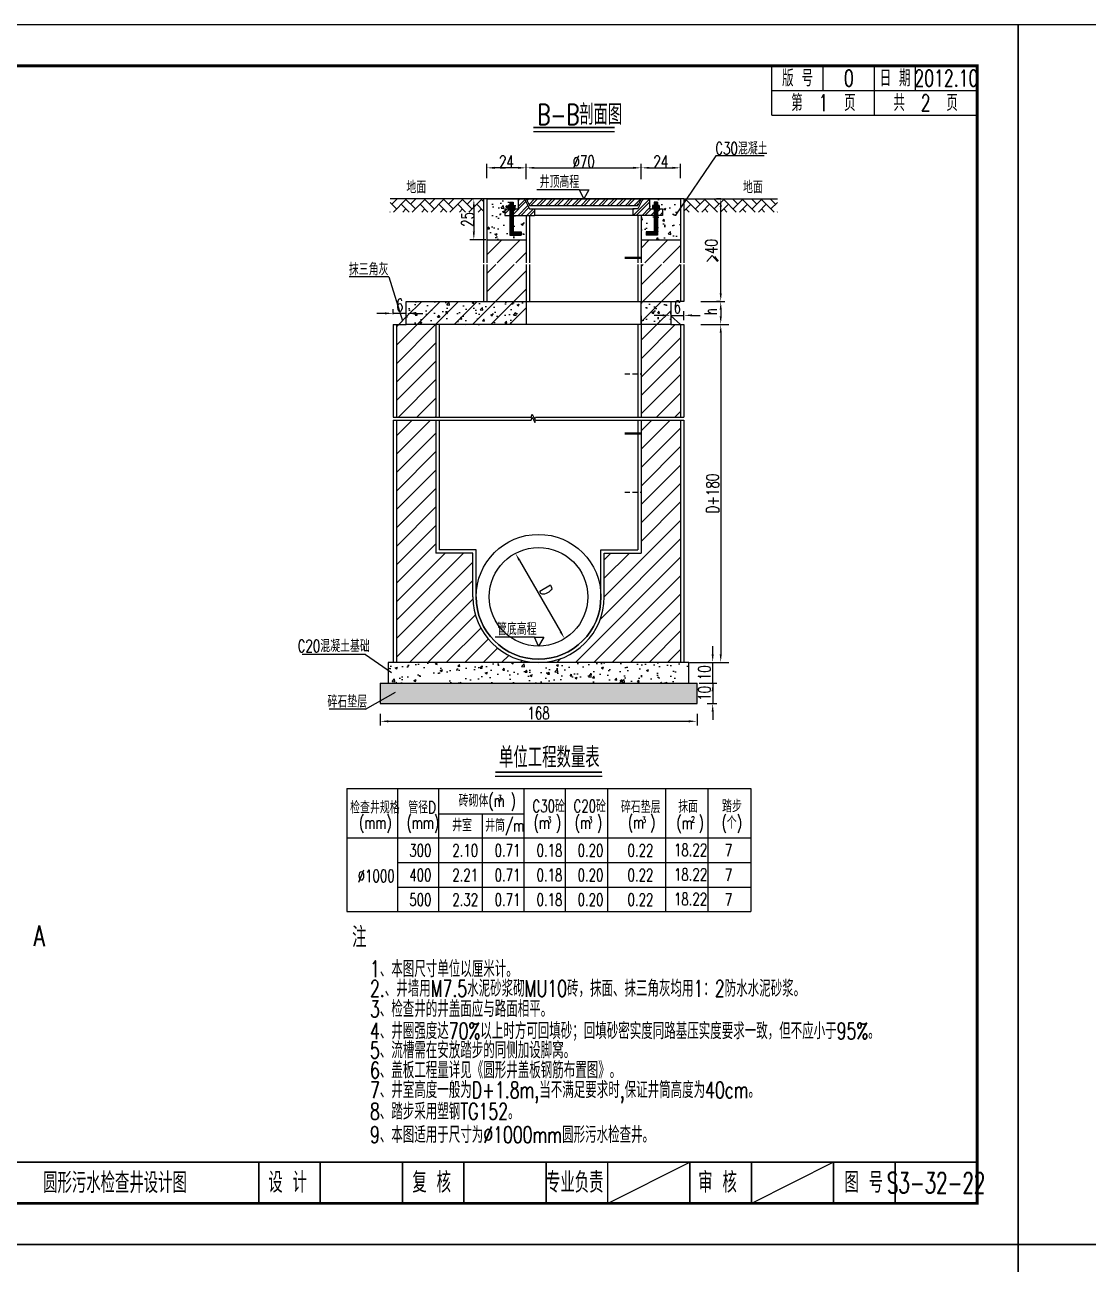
# Model space of a CAD drawing. Extents: x 5781 to 12795, y 1434 to 2653.
# Drawn here: x 8377.8 to 8636.8, y 2089.3 to 2391.2 of the extents above; entities that cross this region are included whole.
import ezdxf
from ezdxf.enums import TextEntityAlignment as Align

# ---------------------------------------------------------------- set-up
doc = ezdxf.new("R2010")
doc.units = 0
doc.header["$LTSCALE"] = 5
doc.linetypes.add('HIDDEN', pattern=[0.375, 0.25, -0.125])
doc.layers.get('0').update_dxf_attribs({"linetype": 'CONTINUOUS'})
for name, color, linetype in [('图框', 7, 'CONTINUOUS'), ('填充', 8, 'CONTINUOUS'), ('尺寸标注', 4, 'CONTINUOUS'), ('文字', 7, 'CONTINUOUS'), ('文字字符', 7, 'CONTINUOUS'), ('结构', 7, 'CONTINUOUS'), ('结构1', 1, 'CONTINUOUS'), ('结构2', 7, 'CONTINUOUS'), ('钢筋', 1, 'CONTINUOUS'), ('钢筋2', 3, 'CONTINUOUS')]:
    doc.layers.add(name, color=color, linetype=linetype)
doc.styles.get("Standard").update_dxf_attribs({"font": 'simplex1.shx', "width": 0.7, "bigfont": 'hztxt.shx'})
pattern_1 = [(45, (6989.491, 2782.9703), (-2.245064, 2.245064), [])]
pattern_2 = [(50, (6989.491, 2782.9703), (5.46554, -0.478173), [0.5715, -6.2865]), (355, (6989.491, 2782.97), (-1.057285, 5.7317), [0.4572, -5.0292]), (100.451, (6989.9465, 2782.9304), (4.408275, 5.2535), [0.4857, -5.3427]), (46.1842, (6989.491, 2784.494), (8.13237, -1.26127), [0.85725, -9.42975]), (96.6356, (6990.169, 2784.389), (7.122127, 7.422767), [0.72855, -8.01405]), (351.184, (6989.491, 2784.494), (7.12214, 7.422754), [0.6858, -7.5438]), (21, (6990.253, 2784.1133), (4.548446, -3.067966), [0.5715, -6.2865]), (326, (6990.253, 2784.113), (1.85406, 5.525639), [0.4572, -5.0292]), (71.4514, (6990.632, 2783.8576), (6.402495, 2.457686), [0.4857, -5.3427]), (37.5, (6989.491, 2782.9703), (0.092658, 2.5366512), [0, -4.96824, 0, -5.1054, 0, -5.04825]), (7.5, (6989.491, 2782.9703), (2.00459, 3.0054172), [0, -2.91084, 0, -4.85394, 0, -1.92405]), (327.5, (6987.7917, 2782.9703), (4.0677179, -0.1718623), [0, -1.905, 0, -5.9436, 0, -7.8867]), (317.5, (6987.0297, 2782.9703), (4.4438754, 0.762795), [0, -2.4765, 0, -3.94716, 0, -5.6007])]

# ---------------------------------------------------------------- blocks, each defined once
blk = doc.blocks.new('series')
at = {"width": 0.75}
for tag, height, p in [('页码', 4, (-35, -19)), ('图名', 5, (-220, -282)), ('图号', 5, (-20, -282))]:
    blk.add_attdef(tag, text='', height=height, dxfattribs=at).set_placement(p, align=Align.MIDDLE_CENTER)
blk = doc.blocks.new('DIM')
at = {"layer": '尺寸标注'}
blk.add_solid([(-1, -0.125), (-1, 0.125), (0, 0)], dxfattribs=at)
blk = doc.blocks.new('123')
at = {"layer": '图框'}
blk.add_lwpolyline([(6201.38, 2092.12), (6201.38, 2389.12), (5781.38, 2389.12), (5781.38, 2092.12)], close=True, dxfattribs=at)

msp = doc.modelspace()

# ---------------------------------------------------------------- hatches: boundary and pattern name
at = {"layer": '填充'}
h = msp.add_hatch(dxfattribs=at)
h.set_pattern_fill('AR-HBONE', color=8, scale=0.016, style=0)
h.set_pattern_definition([(45, (8761.4668, 2140.5614), (2e-16, 2.2989456), [4.8768, -1.6256]), (135, (8762.6162, 2141.7109), (2e-16, 2.2989456), [4.8768, -1.6256])])
h.paths.add_polyline_path([(8489.5559, 2348.764), (8466.7899, 2348.764), (8466.7899, 2345.564), (8489.5559, 2345.564)])
h = msp.add_hatch(dxfattribs=at)
h.set_pattern_fill('AR-CONC', color=8, scale=0.03, style=0)
h.set_pattern_definition(pattern_2)
h.paths.add_polyline_path([(8490.3559, 2338.7647), (8499.9559, 2338.7647), (8499.9559, 2344.7647), (8496.7559, 2344.7647), (8496.7559, 2340.7647), (8498.7559, 2340.7647), (8498.7559, 2339.9647), (8495.9559, 2339.9647), (8495.9559, 2344.7647), (8494.7559, 2344.7647), (8494.7559, 2346.3647), (8495.5559, 2346.3647), (8495.5559, 2347.1647), (8495.9559, 2347.1647), (8495.9559, 2347.9647), (8496.7559, 2347.9647), (8496.7559, 2347.1647), (8497.1559, 2347.1647), (8497.1559, 2346.3647), (8497.9559, 2346.3647), (8497.9559, 2348.764), (8490.3559, 2348.764)])
h.paths.add_polyline_path([(8537.5559, 2348.764), (8529.9559, 2348.764), (8529.9559, 2346.3647), (8530.7559, 2346.3647), (8530.7559, 2347.1647), (8531.1559, 2347.1647), (8531.1559, 2347.9647), (8531.9559, 2347.9647), (8531.9559, 2347.1647), (8532.3559, 2347.1647), (8532.3559, 2346.3647), (8533.1559, 2346.3647), (8533.1559, 2344.7647), (8531.9559, 2344.7647), (8531.9559, 2339.9647), (8529.1559, 2339.9647), (8529.1559, 2340.7647), (8531.1559, 2340.7647), (8531.1559, 2344.7647), (8527.9559, 2344.7647), (8527.9559, 2338.7647), (8537.5559, 2338.7647)])
h = msp.add_hatch(dxfattribs=at)
h.set_pattern_fill('ANSI32', scale=0.16, style=0)
h.set_pattern_definition([(45, (8761.4668, 2159.9462), (-1.077631, 1.077631), []), (45, (8762.1852, 2159.9462), (-1.077631, 1.077631), [])])
h.paths.add_polyline_path([(8499.9559, 2348.7647), (8500.7559, 2347.1647), (8513.9559, 2347.1647), (8513.9559, 2348.7647)])
h.paths.add_polyline_path([(8527.1559, 2347.1647), (8527.9559, 2348.7647), (8513.9559, 2348.7647), (8513.9559, 2347.1647)])
h.paths.add_polyline_path([(8529.9559, 2346.3647), (8529.9559, 2348.7647), (8528.3543, 2348.7647), (8527.1543, 2346.3647), (8525.9559, 2346.3647), (8525.9559, 2344.7647), (8533.1559, 2344.7647), (8533.1559, 2346.3647)])
h.paths.add_polyline_path([(8501.9559, 2344.7647), (8501.9559, 2346.3647), (8500.7575, 2346.3647), (8499.5575, 2348.7647), (8497.9559, 2348.7647), (8497.9559, 2346.3647), (8494.7559, 2346.3647), (8494.7559, 2344.7647)])
h = msp.add_hatch(dxfattribs=at)
h.set_pattern_fill('AR-HBONE', color=8, scale=0.016, style=0)
h.set_pattern_definition([(135, (8266.445, 2140.5614), (-2e-16, 2.2989456), [4.8768, -1.6256]), (45, (8265.2955, 2141.7109), (-2e-16, 2.2989456), [4.8768, -1.6256])])
h.paths.add_polyline_path([(8538.3559, 2348.764), (8561.1218, 2348.764), (8561.1218, 2345.564), (8538.3559, 2345.564)])
h = msp.add_hatch(dxfattribs=at)
h.set_pattern_fill('AR-CONC', color=8, scale=0.03, style=0)
h.set_pattern_definition(pattern_2)
h.paths.add_polyline_path([(8470.7559, 2318.164), (8499.9559, 2318.164), (8499.9559, 2323.764), (8470.7559, 2323.764)])
h.paths.add_polyline_path([(8527.9559, 2318.164), (8535.1559, 2318.164), (8535.1559, 2323.764), (8527.9559, 2323.764)])
h = msp.add_hatch(dxfattribs=at)
h.set_pattern_fill('AR-CONC', color=8, scale=0.03, style=0)
h.set_pattern_definition(pattern_2)
h.paths.add_polyline_path([(8466.3559, 2230.8704), (8539.5559, 2230.8704), (8539.5559, 2235.8704), (8466.3559, 2235.8704)])
at = {"layer": '尺寸标注'}
h = msp.add_hatch(dxfattribs=at)
h.set_pattern_fill('ANSI31', color=8, style=0)
h.set_pattern_definition(pattern_1)
h.paths.add_polyline_path([(8490.3559, 2338.7647), (8490.3559, 2333.1767), (8499.9559, 2333.1767), (8499.9559, 2338.7647)])
h.paths.add_polyline_path([(8537.5559, 2333.1767), (8537.5559, 2338.7647), (8527.9559, 2338.7647), (8527.9559, 2333.1767)])
h.paths.add_polyline_path([(8535.1559, 2323.764), (8537.5559, 2323.764), (8537.5559, 2332.8021), (8527.9559, 2332.8021), (8527.9559, 2323.764)])
h.paths.add_polyline_path([(8499.9559, 2323.764), (8499.9559, 2332.8021), (8490.3559, 2332.8021), (8490.3559, 2323.764)])
h.paths.add_polyline_path([(8477.9559, 2318.164), (8470.7559, 2318.164), (8468.3559, 2318.164), (8468.3559, 2295.6144), (8477.9559, 2295.6144)])
h.paths.add_polyline_path([(8527.9559, 2295.6144), (8537.5559, 2295.6144), (8537.5559, 2318.164), (8535.1559, 2318.164), (8527.9559, 2318.164)])
h = msp.add_hatch(dxfattribs=at)
h.set_pattern_fill('ANSI31', color=8, style=0)
h.set_pattern_definition(pattern_1)
h.paths.add_polyline_path([(8470.7559, 2323.764), (8470.7559, 2318.164), (8499.9559, 2318.164), (8499.9559, 2323.764)])
h.paths.add_polyline_path([(8527.9559, 2323.764), (8527.9559, 2318.164), (8535.1559, 2318.164), (8535.1559, 2323.764)])
h = msp.add_hatch(dxfattribs=at)
h.set_pattern_fill('ANSI31', color=8, style=0)
h.set_pattern_definition([(45, (281.73, 0), (-2.245064, 2.245064), [])])
edge = h.paths.add_edge_path()
edge.add_line((8518.9559, 2262.4965), (8527.9559, 2262.4965))
edge.add_line((8527.9559, 2262.4965), (8527.9559, 2271.0704))
edge.add_line((8527.9559, 2271.0704), (8527.9559, 2294.8902))
edge.add_line((8527.9559, 2294.8902), (8537.5559, 2294.8902))
edge.add_line((8537.5559, 2294.8902), (8537.5559, 2235.8704))
edge.add_line((8537.5559, 2235.8704), (8468.3559, 2235.8704))
edge.add_line((8468.3559, 2235.8704), (8468.3559, 2294.8902))
edge.add_line((8468.3559, 2294.8902), (8477.9559, 2294.8902))
edge.add_line((8477.9559, 2294.8902), (8477.9559, 2271.0704))
edge.add_line((8477.9559, 2271.0704), (8477.9559, 2262.4965))
edge.add_line((8477.9559, 2262.4965), (8486.9559, 2262.4965))
edge.add_line((8486.9559, 2262.4965), (8486.9559, 2251.8704))
edge.add_arc((8502.9559, 2251.8704), 16, 180, 360)
edge.add_line((8518.9559, 2251.8704), (8518.9559, 2262.4965))
h = msp.add_hatch(dxfattribs=at)
h.set_pattern_fill('AR-SAND', color=8, scale=0.03, style=0)
h.set_pattern_definition([(37.5, (7543.4096, 1200.5204), (-0.0480009, 1.4682397), [0, -1.15824, 0, -1.2954, 0, -1.23825]), (7.5, (7543.4096, 1200.5204), (1.3485698, 2.1504753), [0, -0.62484, 0, -1.04394, 0, -0.40005]), (327.5, (7542.4723, 1200.5204), (2.3729771, 0.0043116), [0, -0.381, 0, -1.3716, 0, -1.7907]), (317.5, (7542.4723, 1200.5204), (2.2906694, 0.668788), [0, -0.1905, 0, -0.89916, 0, -1.0287])])
h.paths.add_polyline_path([(8464.3559, 2230.8704), (8464.3559, 2225.8704), (8541.5559, 2225.8704), (8541.5559, 2230.8704)])

# ---------------------------------------------------------------- linework, layer by layer
for p, q in [((8489.5559, 2348.764), (8466.7899, 2348.764)), ((8538.3559, 2348.764), (8561.1218, 2348.764)), ((8492.4042, 2208.1973), (8518.4548, 2208.1973))]:
    msp.add_line(p, q)
at = {"const_width": 0.4}
msp.add_lwpolyline([(8492.4042, 2209.1973), (8518.4548, 2209.1973)], dxfattribs=at)
at = {"layer": '图框'}
for p, q in [((8559.7937, 2369.1667), (8559.7937, 2381.1667)), ((8572.2937, 2375.1667), (8572.2937, 2381.1667)), ((8584.7937, 2375.1667), (8584.7937, 2381.1667)), ((8594.7937, 2375.1667), (8594.7937, 2381.1667)), ((8559.7937, 2375.1667), (8609.7937, 2375.1667)), ((8584.7937, 2369.1667), (8584.7937, 2375.1667)), ((8559.7937, 2369.1667), (8609.7937, 2369.1667)), ((8519.7937, 2104.1667), (8539.7937, 2114.1667)), ((8574.7937, 2114.1667), (8554.7937, 2104.1667))]:
    msp.add_line(p, q, dxfattribs=at)
for points, const_width in [([(8609.7937, 2381.1667), (8229.7937, 2381.1667), (8229.7937, 2104.1667), (8609.7937, 2104.1667), (8609.7937, 2381.1667)], 0.7), ([(8229.7937, 2114.1667), (8609.7937, 2114.1667)], 0.4), ([(8434.7937, 2104.1667), (8434.7937, 2114.1667)], 0.4), ([(8449.7937, 2104.1667), (8449.7937, 2114.1667)], 0.4), ([(8469.7937, 2104.1667), (8469.7937, 2114.1667)], 0.4), ([(8484.7937, 2104.1667), (8484.7937, 2114.1667)], 0.4), ([(8504.7937, 2104.1667), (8504.7937, 2114.1667)], 0.4), ([(8504.7937, 2104.1667), (8504.7937, 2114.1667)], 0.4), ([(8519.7937, 2104.1667), (8519.7937, 2114.1667)], 0.4), ([(8539.7937, 2104.1667), (8539.7937, 2114.1667)], 0.4), ([(8554.7937, 2104.1667), (8554.7937, 2114.1667)], 0.4), ([(8574.7937, 2104.1667), (8574.7937, 2114.1667)], 0.4), ([(8589.7937, 2104.1667), (8589.7937, 2114.1667)], 0.4)]:
    msp.add_lwpolyline(points, dxfattribs=dict(at, const_width=const_width))
at = {"layer": '尺寸标注', "color": 7}
msp.add_line((8501.7278, 2365.1515), (8521.4836, 2365.1515), dxfattribs=at)
at = {"layer": '尺寸标注'}
for p, q in [((8490.3559, 2353.7944), (8490.3559, 2357.3324)), ((8499.9559, 2353.5944), (8499.9559, 2357.3324)), ((8499.9562, 2353.7944), (8499.9562, 2357.3324)), ((8527.9559, 2353.5944), (8527.9559, 2357.3324)), ((8527.9559, 2353.7951), (8527.9559, 2357.3324)), ((8546.1359, 2359.2821), (8536.3025, 2344.7992)), ((8537.5559, 2353.7944), (8537.5559, 2357.3324)), ((8557.9329, 2359.2821), (8546.1359, 2359.2821)), ((8497.9562, 2356.3324), (8492.3559, 2356.3324)), ((8501.9559, 2356.3324), (8525.9559, 2356.3324)), ((8529.9559, 2356.3324), (8535.5559, 2356.3324)), ((8490.1559, 2348.764), (8486.1957, 2348.764)), ((8512.9488, 2350.9375), (8502.5456, 2350.9375)), ((8512.9488, 2350.9375), (8515.2176, 2350.9375)), ((8513.95, 2348.7775), (8512.9488, 2350.9375)), ((8515.2176, 2350.9375), (8513.95, 2348.7775)), ((8547.3758, 2348.764), (8546.3329, 2348.764)), ((8487.1957, 2346.764), (8487.1957, 2340.7647)), ((8547.3329, 2325.764), (8547.3329, 2346.764)), ((8490.1559, 2338.7647), (8486.1957, 2338.7647)), ((8545.8512, 2334.7695), (8546.7105, 2333.5843)), ((8466.4851, 2329.8229), (8456.8685, 2329.8229)), ((8466.4851, 2329.8229), (8469.8122, 2319.066)), ((8467.5559, 2320.664), (8467.5559, 2321.8947)), ((8470.7559, 2320.664), (8470.7559, 2321.8947)), ((8535.1559, 2320.664), (8535.1559, 2321.411)), ((8538.3559, 2319.247), (8538.3559, 2321.411)), ((8542.5158, 2323.764), (8548.3329, 2323.764)), ((8547.1329, 2323.764), (8546.3329, 2323.764)), ((8547.3329, 2321.764), (8547.3329, 2320.164)), ((8465.5559, 2320.8947), (8463.5559, 2320.8947)), ((8470.7559, 2320.8947), (8467.5559, 2320.8947)), ((8468.9102, 2318.164), (8470.7559, 2320.0097)), ((8472.7559, 2320.8947), (8474.7559, 2320.8947)), ((8533.1559, 2320.411), (8531.1559, 2320.411)), ((8535.1559, 2320.411), (8538.3559, 2320.411)), ((8535.1559, 2320.264), (8535.1559, 2318.164)), ((8537.5559, 2318.164), (8535.1559, 2320.264)), ((8540.3559, 2320.411), (8542.3559, 2320.411)), ((8542.5158, 2318.164), (8548.3329, 2318.164)), ((8542.5158, 2318.164), (8548.3329, 2318.164)), ((8547.4244, 2318.164), (8549.3329, 2318.164)), ((8547.3329, 2316.164), (8547.3329, 2237.8704)), ((8498.3122, 2260.7284), (8508.3053, 2243.4199)), ((8501.9543, 2242.0298), (8492.4006, 2242.0298)), ((8502.9555, 2239.8698), (8501.9543, 2242.0298)), ((8501.9543, 2242.0298), (8504.2232, 2242.0298)), ((8504.2232, 2242.0298), (8502.9555, 2239.8698)), ((8545.3773, 2237.8704), (8545.3773, 2239.8704)), ((8460.7965, 2237.8583), (8445.3761, 2237.8583)), ((8460.7965, 2237.8583), (8467.1743, 2233.3956)), ((8539.7559, 2235.8704), (8544.373, 2235.8704)), ((8539.7559, 2235.8704), (8544.373, 2235.8704)), ((8541.9601, 2235.8704), (8546.3773, 2235.8704)), ((8542.0559, 2235.8704), (8546.3773, 2235.8704)), ((8544.0601, 2235.8704), (8546.3773, 2235.8704)), ((8544.0645, 2235.8704), (8549.3329, 2235.8704)), ((8545.3773, 2230.8704), (8545.3773, 2235.8704)), ((8542.0559, 2230.8704), (8546.3773, 2230.8704)), ((8544.0601, 2230.8704), (8546.3773, 2230.8704)), ((8544.0601, 2230.8704), (8546.3773, 2230.8704)), ((8545.3773, 2230.8704), (8545.3773, 2225.8704)), ((8460.7965, 2224.5226), (8468.0801, 2228.6224)), ((8545.3773, 2228.8704), (8545.3773, 2226.8704)), ((8545.3773, 2228.8704), (8545.3773, 2226.8704)), ((8460.7965, 2224.5226), (8451.9676, 2224.5226)), ((8544.0601, 2225.8704), (8546.3773, 2225.8704)), ((8464.3559, 2223.3704), (8464.3559, 2220.5498)), ((8466.3559, 2221.5498), (8539.5559, 2221.5498)), ((8541.5559, 2223.3704), (8541.5559, 2220.5498)), ((8545.3773, 2223.8704), (8545.3773, 2221.8704))]:
    msp.add_line(p, q, dxfattribs=at)
at = {"layer": '尺寸标注', "color": 1}
msp.add_line((8464.3559, 2230.8704), (8541.5559, 2230.8704), dxfattribs=at)
at = {"layer": '尺寸标注', "color": 7, "const_width": 0.4}
msp.add_lwpolyline([(8501.7278, 2366.1515), (8521.4836, 2366.1515)], dxfattribs=at)
at = {"layer": '文字'}
msp.add_lwpolyline([(8383.5486, 2170.6217, 0, 0.7, 0), (8383.5486, 2168.6217, 0, 0, 0), (8383.5486, 2166.1217, 0, 0, 0), (8378.7518, 2166.1217, 0, 0, 0)], format="xyseb", dxfattribs=at)
at = {"layer": '文字字符', "color": 1, "linetype": 'ByBlock'}
for p, q in [((8456.2252, 2205.1973), (8554.6338, 2205.1973)), ((8456.2252, 2205.1973), (8456.2252, 2175.1973)), ((8554.6338, 2205.1973), (8554.6338, 2175.1973)), ((8456.2252, 2175.1973), (8554.6338, 2175.1973))]:
    msp.add_line(p, q, dxfattribs=at)
at = {"layer": '文字字符'}
for p, q in [((8468.6288, 2205.1973), (8468.6288, 2175.1973)), ((8478.6288, 2205.1973), (8478.6288, 2175.1973)), ((8499.4042, 2205.1973), (8499.4042, 2193.1973)), ((8499.4042, 2205.1973), (8499.4042, 2175.1973)), ((8509.4042, 2205.1973), (8509.4042, 2175.1973)), ((8519.7334, 2205.1973), (8519.7334, 2175.1973)), ((8533.8877, 2205.1973), (8533.8877, 2175.1973)), ((8544.1932, 2205.1973), (8544.1932, 2193.1973)), ((8499.4042, 2198.9334), (8478.6288, 2198.9334)), ((8489.1897, 2198.9334), (8489.1897, 2175.1973)), ((8456.2252, 2193.1973), (8554.6338, 2193.1973)), ((8456.2252, 2193.1973), (8554.6338, 2193.1973)), ((8456.2252, 2193.1973), (8554.6338, 2193.1973)), ((8544.1932, 2193.1973), (8544.1932, 2175.1973)), ((8468.6288, 2187.1973), (8554.6338, 2187.1973)), ((8468.6288, 2181.1973), (8554.6338, 2181.1973))]:
    msp.add_line(p, q, dxfattribs=at)
at = {"layer": '结构'}
for p, q in [((8501.9559, 2346.3647), (8525.9559, 2346.3647)), ((8525.9559, 2344.7647), (8501.9559, 2344.7647))]:
    msp.add_line(p, q, dxfattribs=at)
for points in [[(8467.5559, 2295.6144), (8501.1754, 2295.6144), (8501.3792, 2296.3385), (8502.0256, 2295.0113), (8502.2526, 2295.6144), (8538.3559, 2295.6144)], [(8467.5559, 2294.8902), (8501.1754, 2294.8902), (8501.3792, 2295.6144), (8502.0256, 2294.2872), (8502.2526, 2294.8902), (8538.3559, 2294.8902)]]:
    msp.add_lwpolyline(points, dxfattribs=at)
for radius in [15.2, 12]:
    msp.add_circle((8502.9559, 2251.8704), radius, dxfattribs=at)
at = {"layer": '结构1'}
for p, q in [((8523.9559, 2334.564), (8527.9559, 2334.564)), ((8523.9559, 2334.364), (8527.9559, 2334.364)), ((8523.9559, 2291.764), (8527.9559, 2291.764)), ((8523.9559, 2291.564), (8527.9559, 2291.564)), ((8539.5559, 2235.8704), (8466.3559, 2235.8704)), ((8466.3559, 2235.8704), (8466.3559, 2230.8704)), ((8539.5559, 2230.8704), (8539.5559, 2235.8704)), ((8464.3559, 2230.8704), (8464.3559, 2225.8704)), ((8541.5559, 2225.8704), (8541.5559, 2230.8704)), ((8464.3559, 2225.8704), (8541.5559, 2225.8704))]:
    msp.add_line(p, q, dxfattribs=at)
at = {"layer": '结构1', "linetype": 'HIDDEN'}
for p, q in [((8523.9559, 2306.164), (8527.9559, 2306.164)), ((8523.9559, 2277.364), (8527.9559, 2277.364))]:
    msp.add_line(p, q, dxfattribs=at)
at = {"layer": '结构1'}
for points in [[(8470.7559, 2323.764), (8499.9559, 2323.764), (8499.9559, 2318.164), (8470.7559, 2318.164)], [(8527.9559, 2323.764), (8535.1559, 2323.764), (8535.1559, 2318.164), (8527.9559, 2318.164)]]:
    msp.add_lwpolyline(points, close=True, dxfattribs=at)
at = {"layer": '结构2'}
msp.add_lwpolyline([(8470.7559, 2323.764), (8535.1559, 2323.764), (8535.1559, 2318.164), (8470.7559, 2318.164)], close=True, dxfattribs=at)
at = {"layer": '钢筋', "linetype": 'Continuous'}
for p, q in [((8490.3559, 2348.7647), (8537.5559, 2348.7647)), ((8490.3559, 2348.7647), (8490.3559, 2338.7647)), ((8537.5559, 2348.7647), (8537.5559, 2338.7647)), ((8499.9559, 2344.7647), (8499.9559, 2338.7647)), ((8527.9559, 2344.7647), (8527.9559, 2338.7647)), ((8490.3559, 2338.7647), (8490.3559, 2333.1767)), ((8499.9559, 2338.7647), (8499.9559, 2333.1767)), ((8527.9559, 2338.7647), (8527.9559, 2333.1767)), ((8537.5559, 2338.7647), (8537.5559, 2333.1767)), ((8490.3559, 2332.8021), (8490.3559, 2323.764)), ((8499.9559, 2332.8021), (8499.9559, 2323.764)), ((8527.9559, 2332.8021), (8527.9559, 2323.764)), ((8537.5559, 2332.8021), (8537.5559, 2323.764)), ((8468.3559, 2318.164), (8468.3559, 2295.6144)), ((8477.9559, 2318.164), (8477.9559, 2295.6144)), ((8527.9559, 2320.264), (8527.9559, 2295.6144)), ((8537.5559, 2318.164), (8537.5559, 2295.6144)), ((8468.3559, 2294.8902), (8468.3559, 2235.8704)), ((8477.9559, 2294.8902), (8477.9559, 2271.0704)), ((8527.9559, 2294.8902), (8527.9559, 2271.0704)), ((8537.5559, 2294.8902), (8537.5559, 2235.8704)), ((8477.9559, 2271.0704), (8477.9559, 2262.4965)), ((8527.9559, 2271.0704), (8527.9559, 2262.4965)), ((8486.9559, 2262.4965), (8477.9559, 2262.4965)), ((8486.9559, 2251.8704), (8486.9559, 2262.4965)), ((8518.9559, 2251.8704), (8518.9559, 2262.4965)), ((8518.9559, 2262.4965), (8527.9559, 2262.4965))]:
    msp.add_line(p, q, dxfattribs=at)
at = {"layer": '钢筋'}
for p, q in [((8497.9559, 2348.7647), (8497.9559, 2346.3647)), ((8499.5575, 2348.7647), (8500.7575, 2346.3647)), ((8499.9559, 2348.7647), (8500.7559, 2347.1647)), ((8528.3543, 2348.7647), (8527.1543, 2346.3647)), ((8527.9559, 2348.7647), (8527.1559, 2347.1647)), ((8529.9559, 2348.7647), (8529.9559, 2346.3647)), ((8494.7559, 2346.3647), (8497.9559, 2346.3647)), ((8494.7559, 2346.3647), (8494.7559, 2344.7647)), ((8500.7559, 2347.1647), (8527.1559, 2347.1647)), ((8500.7575, 2346.3647), (8501.9559, 2346.3647)), ((8501.9559, 2346.3647), (8501.9559, 2344.7647)), ((8527.1543, 2346.3647), (8525.9559, 2346.3647)), ((8525.9559, 2346.3647), (8525.9559, 2344.7647)), ((8529.9559, 2346.3647), (8533.1559, 2346.3647)), ((8533.1559, 2346.3647), (8533.1559, 2344.7647)), ((8494.7559, 2344.7647), (8501.9559, 2344.7647)), ((8533.1559, 2344.7647), (8525.9559, 2344.7647)), ((8490.3559, 2338.7647), (8499.9559, 2338.7647)), ((8527.9559, 2338.7647), (8537.5559, 2338.7647)), ((8527.9559, 2323.764), (8537.5559, 2323.764))]:
    msp.add_line(p, q, dxfattribs=at)
at = {"layer": '钢筋', "linetype": 'Continuous'}
msp.add_arc((8502.9559, 2251.8704), 16, 180, 0, dxfattribs=at)
at = {"layer": '钢筋2', "linetype": 'Continuous'}
for p, q in [((8489.5559, 2348.7647), (8489.5559, 2333.1767)), ((8538.3559, 2348.7647), (8538.3559, 2333.1767)), ((8500.7559, 2344.7647), (8500.7559, 2333.1767)), ((8527.1559, 2344.7647), (8527.1559, 2333.1767)), ((8489.5559, 2332.8021), (8489.5559, 2323.764)), ((8500.7559, 2332.8021), (8500.7559, 2323.764)), ((8527.1559, 2332.8021), (8527.1559, 2323.764)), ((8538.3559, 2332.8021), (8538.3559, 2323.764)), ((8538.3559, 2323.764), (8537.5559, 2323.764)), ((8467.5559, 2318.164), (8467.5559, 2295.6144)), ((8467.5559, 2318.164), (8470.7559, 2318.164)), ((8478.7559, 2318.164), (8478.7559, 2295.6144)), ((8527.1559, 2318.164), (8527.1559, 2295.6144)), ((8535.1559, 2318.164), (8538.3559, 2318.164)), ((8538.3559, 2318.164), (8538.3559, 2295.6144)), ((8467.5559, 2294.8902), (8467.5559, 2235.8704)), ((8478.7559, 2294.8902), (8478.7559, 2263.2965)), ((8527.1559, 2294.8902), (8527.1559, 2263.2965)), ((8538.3559, 2294.8902), (8538.3559, 2235.8704)), ((8487.7559, 2263.2965), (8478.7559, 2263.2965)), ((8487.7559, 2251.8704), (8487.7559, 2263.2965)), ((8518.1559, 2251.8704), (8518.1559, 2263.2965)), ((8518.1559, 2263.2965), (8527.1559, 2263.2965))]:
    msp.add_line(p, q, dxfattribs=at)
at = {"layer": '钢筋2'}
msp.add_line((8538.3559, 2348.764), (8489.5559, 2348.764), dxfattribs=at)
at = {"layer": '钢筋2', "color": 7, "linetype": 'Continuous'}
for p, q in [((8495.5559, 2347.1647), (8497.1559, 2347.1647)), ((8495.5559, 2347.1647), (8495.5559, 2346.3647)), ((8495.5559, 2346.9647), (8497.1559, 2346.9647)), ((8495.5559, 2346.7647), (8497.1559, 2346.7647)), ((8495.5559, 2346.5647), (8497.1559, 2346.5647)), ((8495.9559, 2347.9647), (8496.7559, 2347.9647)), ((8495.9559, 2347.9647), (8495.9559, 2339.9647)), ((8496.1559, 2347.9647), (8496.1559, 2340.1647)), ((8496.3559, 2347.9647), (8496.3559, 2340.3647)), ((8496.5559, 2347.9647), (8496.5559, 2340.5647)), ((8496.7559, 2347.9647), (8496.7559, 2340.7647)), ((8497.1559, 2347.1647), (8497.1559, 2346.3647)), ((8532.3559, 2347.1647), (8530.7559, 2347.1647)), ((8530.7559, 2347.1647), (8530.7559, 2346.3647)), ((8532.3559, 2346.9647), (8530.7559, 2346.9647)), ((8532.3559, 2346.7647), (8530.7559, 2346.7647)), ((8532.3559, 2346.5647), (8530.7559, 2346.5647)), ((8531.9559, 2347.9647), (8531.1559, 2347.9647)), ((8531.1559, 2347.9647), (8531.1559, 2340.7647)), ((8531.3559, 2347.9647), (8531.3559, 2340.5647)), ((8531.5559, 2347.9647), (8531.5559, 2340.3647)), ((8531.7559, 2347.9647), (8531.7559, 2340.1647)), ((8531.9559, 2347.9647), (8531.9559, 2339.9647)), ((8532.3559, 2347.1647), (8532.3559, 2346.3647)), ((8495.9559, 2339.9647), (8498.7559, 2339.9647)), ((8496.1559, 2340.1647), (8498.7559, 2340.1647)), ((8496.3559, 2340.3647), (8498.7559, 2340.3647)), ((8496.5559, 2340.5647), (8498.7559, 2340.5647)), ((8496.7559, 2340.7647), (8498.7559, 2340.7647)), ((8498.7559, 2340.7647), (8498.7559, 2339.9647)), ((8529.1559, 2340.7647), (8529.1559, 2339.9647)), ((8531.1559, 2340.7647), (8529.1559, 2340.7647)), ((8531.3559, 2340.5647), (8529.1559, 2340.5647)), ((8531.5559, 2340.3647), (8529.1559, 2340.3647)), ((8531.7559, 2340.1647), (8529.1559, 2340.1647)), ((8531.9559, 2339.9647), (8529.1559, 2339.9647))]:
    msp.add_line(p, q, dxfattribs=at)
at = {"layer": '钢筋2', "linetype": 'Continuous'}
msp.add_arc((8502.9559, 2251.8704), 15.2, 180, 0, dxfattribs=at)

# ---------------------------------------------------------------- block references
at = {"layer": '图框'}
ref = msp.add_blockref('series', (8619.7937, 2391.1667), dxfattribs=at)
ref.add_attrib('页码', '第  1  页    共  2  页', dxfattribs={"layer": '0', "height": 4, "width": 0.7}).set_placement((8584.7937, 2372.1667), align=Align.MIDDLE_CENTER)
ref.add_attrib('图名', '圆形污水检查井设计图', dxfattribs={"layer": '0', "height": 5, "width": 0.7}).set_placement((8399.7937, 2109.1667), align=Align.MIDDLE_CENTER)
ref.add_attrib('图号', 'S3-32-22', dxfattribs={"layer": '0', "height": 5, "width": 0.65}).set_placement((8599.7937, 2109.1667), align=Align.MIDDLE_CENTER)
at = {"layer": '填充', "xscale": 2, "yscale": 2, "zscale": 2, "rotation": 90}
msp.add_blockref('DIM', (8487.1957, 2348.764), dxfattribs=at)
at = {"layer": '尺寸标注'}
for p in [(2418.4169, 2.046), (2838.4169, 2.046), (2418.4169, -294.954), (2838.4169, -294.954)]:
    msp.add_blockref('123', p, dxfattribs=at)
at = {"layer": '尺寸标注', "yscale": 2, "zscale": 2}
for p, xscale, rotation in [((8490.3559, 2356.3324), 2, 180), ((8499.9559, 2356.3324), 2, 180), ((8527.9559, 2356.3324), 2, 180), ((8547.3329, 2348.764), 2, 90), ((8487.1957, 2338.7647), 2, 270), ((8547.3329, 2323.764), 2, 270), ((8470.7559, 2320.8947), 2, 180), ((8547.3329, 2323.764), 2, 90), ((8538.3559, 2320.411), 2, 180), ((8547.3329, 2318.164), 2, 270), ((8547.3329, 2318.164), 2, 90), ((8497.3122, 2262.4605), 2.000000000000164, 119.9999999999973), ((8509.3053, 2241.6878), 2.000000000000165, 299.9999999999973), ((8545.3773, 2235.8704), 2, 270), ((8547.3329, 2235.8704), 2, 270), ((8545.3773, 2230.8704), 2, 90), ((8545.3773, 2230.8704), 2, 90), ((8545.3773, 2225.8704), 2, 90), ((8464.3559, 2221.5498), 2, 180)]:
    msp.add_blockref('DIM', p, dxfattribs=dict(at, xscale=xscale, rotation=rotation))
at = {"layer": '尺寸标注', "xscale": 2, "yscale": 2, "zscale": 2}
for p in [(8499.9562, 2356.3324), (8527.9559, 2356.3324), (8537.5559, 2356.3324), (8467.5559, 2320.8947), (8535.1559, 2320.411), (8541.5559, 2221.5498)]:
    msp.add_blockref('DIM', p, dxfattribs=at)

# ---------------------------------------------------------------- texts
at = {"layer": '图框', "color": 7, "width": 0.7}
for s, height, p in [('版 号', 4, (8566.0437, 2378.1667)), ('0', 4, (8578.5437, 2378.1667)), ('日 期', 4, (8589.7937, 2378.1667)), ('2012.10', 4, (8602.2937, 2378.1667)), ('设 计', 5, (8441.8384, 2109.2613)), ('复 核', 5, (8476.9332, 2109.2613)), ('专业负责', 5, (8511.7839, 2109.2613)), ('审 核', 5, (8546.5577, 2109.2613)), ('图 号', 5, (8582.1769, 2109.2613))]:
    msp.add_text(s, height=height, dxfattribs=at).set_placement(p, align=Align.MIDDLE_CENTER)
msp.add_text('注', height=5, dxfattribs=at).set_placement((8457.5389, 2171.4517), align=Align.TOP_LEFT)
at = {"layer": '尺寸标注', "color": 7, "width": 0.7}
for s, rotation, p in [('>40', 90, (8546.5463, 2333.201)), ('h', 90, (8546.3613, 2320.4871)), ('D', 300, (8503.056, 2253.5118))]:
    msp.add_text(s, height=3, rotation=rotation, dxfattribs=at).set_placement(p)
at = {"layer": '尺寸标注', "color": 7, "linetype": 'Continuous', "width": 0.7}
for s, p in [('1、本图尺寸单位以厘米计。', (8461.8965, 2159.2391)), ('2.、井墙用M7.5水泥砂浆砌MU10砖，抹面、抹三角灰均用1：2防水水泥砂浆。', (8461.8965, 2154.4864)), ('3、检查井的井盖面应与路面相平。', (8461.8965, 2149.5102)), ('4、井圈强度达70%%%以上时方可回填砂；回填砂密实度同路基压实度要求一致，但不应小于95%%%。', (8461.8965, 2144.1417)), ('5、流槽需在安放踏步的同侧加设脚窝。', (8461.8965, 2139.4592)), ('6、盖板工程量详见《圆形井盖板钢筋布置图》。', (8461.8965, 2134.5967)), ('7、井室高度一般为D+1.8m,当不满足要求时,保证井筒高度为40cm。', (8461.8965, 2129.7802)), ('8、踏步采用塑钢TG152。', (8461.8965, 2124.5503)), ('9、本图适用于尺寸为%%C1000mm圆形污水检查井。', (8461.8965, 2118.8683))]:
    msp.add_text(s, height=4, dxfattribs=at).set_placement(p)
at = {"layer": '尺寸标注', "color": 7, "char_height": 3, "attachment_point": 5}
for s, insert in [('\\A1;24', (8495.156, 2357.8324)), ('\\A1;%%c70', (8513.9559, 2357.8324)), ('\\A1;24', (8532.7559, 2357.8324)), ('\\A1;6', (8469.1559, 2322.8947)), ('\\A1;6', (8536.7559, 2322.411)), ('168', (8502.9559, 2223.5498))]:
    msp.add_mtext(s, dxfattribs=dict(at, insert=insert))
at = {"layer": '尺寸标注', "color": 7, "char_height": 3, "attachment_point": 5, "rotation": 90}
for s, insert in [('\\A1;25', (8485.6957, 2343.7644)), ('D+180', (8545.3329, 2277.0172)), ('\\A1;10', (8543.3773, 2233.3704)), ('\\A1;10', (8543.3773, 2228.3704))]:
    msp.add_mtext(s, dxfattribs=dict(at, insert=insert))
at = {"layer": '文字', "color": 7, "width": 0.7}
for s, height, p in [('B-B剖面图', 5, (8502.6578, 2366.8092)), ('单位工程数量表', 5, (8493.3342, 2210.2605)), ('%%C1000', 3, (8458.9112, 2182.4094))]:
    msp.add_text(s, height=height, dxfattribs=at).set_placement(p)
msp.add_text('A', height=5, dxfattribs=at).set_placement((8381.3336, 2169.3258), align=Align.MIDDLE_CENTER)
at = {"layer": '文字字符', "color": 7, "width": 0.7}
for s, p in [('C30混凝土', (8552.3872, 2361.2134)), ('地面', (8473.182, 2351.783)), ('地面', (8555.174, 2351.783)), ('抹三角灰', (8461.5851, 2331.7842)), ('C20混凝土基础', (8453.0782, 2240.0439)), ('碎石垫层', (8456.3696, 2226.5159))]:
    msp.add_text(s, height=3, dxfattribs=at).set_placement(p, align=Align.MIDDLE)
for s, height, p in [('砖砌体(m )', 3, (8483.499, 2200.7132)), ('3', 1.5, (8493.035, 2202.0623)), ('检查井规格', 3, (8457.0608, 2199.0819)), ('管径D', 3, (8471.2175, 2199.0819)), ('C30砼', 3, (8501.4733, 2199.3876)), ('C20砼', 3, (8511.4733, 2199.3876)), ('碎石垫层', 3, (8523.0179, 2199.1871)), ('抹面', 3, (8536.9774, 2199.3277)), ('踏步', 3, (8547.6576, 2199.3876)), ('(mm)', 3, (8459.2321, 2195.3815)), ('(mm)', 3, (8470.8124, 2195.3815)), ('井室', 3, (8481.9268, 2194.7539)), ('井筒/m', 3, (8489.9595, 2194.7019)), ('(m )', 3, (8501.7721, 2195.3815)), ('3', 1.5, (8505.0935, 2196.7792)), ('(m )', 3, (8511.7721, 2195.3815)), ('3', 1.5, (8515.0935, 2196.7792)), ('(m )', 3, (8524.7143, 2195.4483)), ('3', 1.5, (8528.1217, 2196.8127)), ('(m )', 3, (8536.5495, 2195.3216)), ('2', 1.5, (8540.0729, 2196.8805)), ('(个)', 3, (8547.5581, 2195.3815)), ('300', 3, (8471.4779, 2188.5964)), ('2.10', 3, (8481.9508, 2188.5964)), ('0.71', 3, (8492.2526, 2188.5964)), ('0.18', 3, (8502.4671, 2188.5964)), ('0.20', 3, (8512.4671, 2188.5964)), ('0.22', 3, (8524.6281, 2188.5964)), ('18.22', 3, (8535.9476, 2188.7446)), ('7', 3, (8548.3144, 2188.5964)), ('400', 3, (8471.4779, 2182.5964)), ('2.21', 3, (8481.9508, 2182.5964)), ('0.71', 3, (8492.2526, 2182.5964)), ('0.18', 3, (8502.4671, 2182.5964)), ('0.20', 3, (8512.4671, 2182.5964)), ('0.22', 3, (8524.6281, 2182.5964)), ('18.22', 3, (8535.9476, 2182.7446)), ('7', 3, (8548.3144, 2182.5964)), ('500', 3, (8471.4779, 2176.5964)), ('2.32', 3, (8481.9508, 2176.5964)), ('0.71', 3, (8492.2526, 2176.5964)), ('0.18', 3, (8502.4671, 2176.5964)), ('0.20', 3, (8512.4671, 2176.5964)), ('0.22', 3, (8524.6281, 2176.5964)), ('18.22', 3, (8535.9476, 2176.7446)), ('7', 3, (8548.3144, 2176.5964))]:
    msp.add_text(s, height=height, dxfattribs=at).set_placement(p)
at = {"layer": '结构', "color": 7, "width": 0.7}
for s, p in [('井顶高程', (8503.2118, 2351.4375)), ('管底高程', (8492.8228, 2242.5298))]:
    msp.add_text(s, height=3, dxfattribs=at).set_placement(p)

doc.saveas('drawing.dxf')
